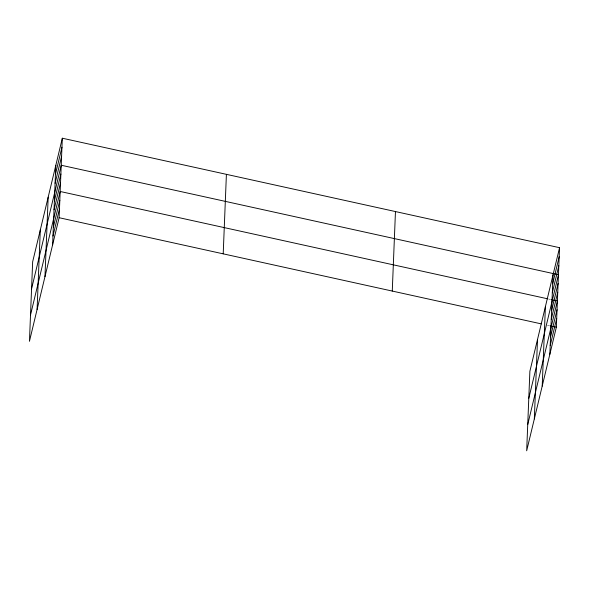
<?xml version="1.0" encoding="UTF-8"?>
<svg xmlns="http://www.w3.org/2000/svg" width="589" height="589" viewBox="0 0 589 589"><rect width="100%" height="100%" fill="white"/><g stroke="black" fill="none" stroke-linecap="round" stroke-linejoin="round"><path stroke-width="0.44" stroke-dasharray="2.94 2.21" d="M548.587 299.021L550.347 299.403M547.527 325.253L549.294 325.643"/><path stroke-width="0.88" d="M37.092 309.461L40.295 229.96M44.97 276.653L48.173 197.153M52.62 244.81L55.815 165.31M62.324 138.216L32.653 261.803L29.45 341.311L59.121 217.716L62.324 138.216L559.55 247.689L556.347 327.197L526.676 450.784L529.879 371.284L559.55 247.689M223.209 253.844L226.404 174.344M392.267 291.069L395.462 211.561M534.326 418.941L537.521 339.441M542.204 386.134L545.399 306.633M549.846 354.291L553.042 274.791M55.454 174.322L61.955 147.221M55.094 183.326L61.595 156.232M31.563 288.838L61.234 165.244L558.46 274.724L528.789 398.311M54.379 201.085L60.881 173.991M54.026 209.831L60.527 182.737M30.503 315.071L60.174 191.484L547.704 298.822M53.319 227.325L59.828 200.223M52.966 236.064L59.474 208.97M552.681 283.795L559.189 256.701M552.32 292.807L558.828 265.713M551.606 310.565L558.107 283.471M551.252 319.312L557.761 292.218M527.737 424.551L557.408 300.957L551.23 299.602M550.553 336.798L557.054 309.704M550.2 345.544L556.701 318.45M59.121 217.716L541.357 323.891M550.178 325.835L556.347 327.197"/></g></svg>
